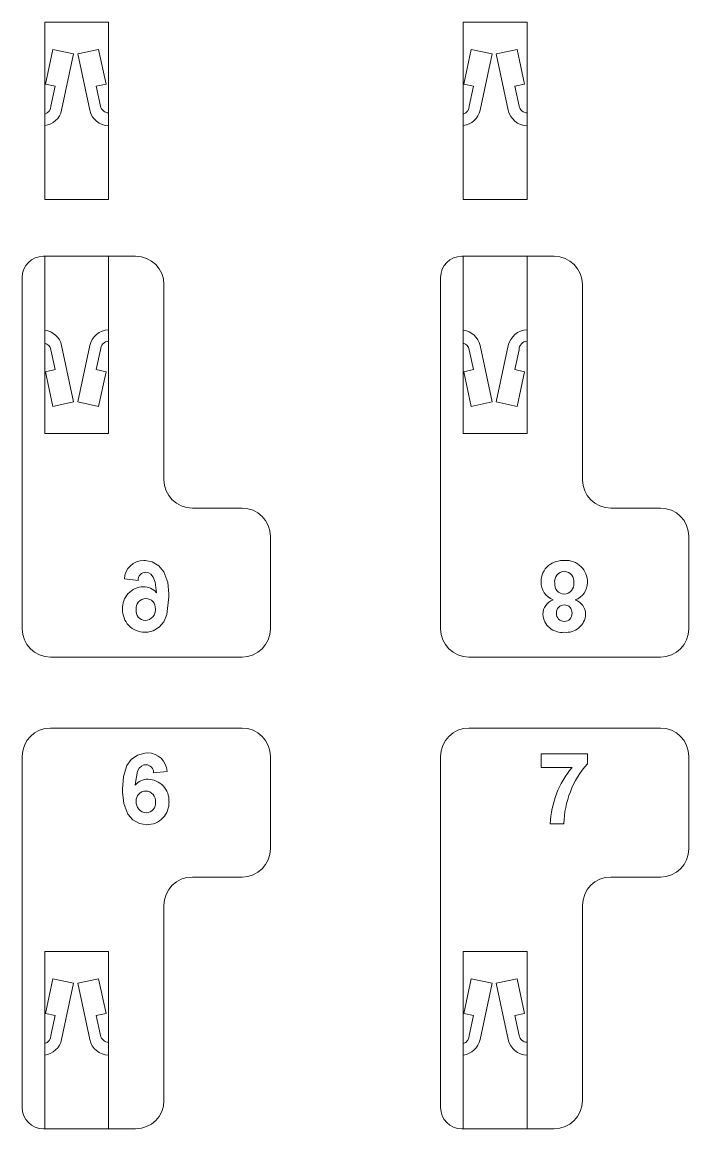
# Model space of a CAD drawing. Header units: inches. Extents: x 0.3 to 10.6, y 0.4 to 8.2.
# Drawn here: x 6.877 to 7.504, y 4.704 to 5.744 of the extents above; entities that cross this region are included whole.
import ezdxf

# ---------------------------------------------------------------- set-up
doc = ezdxf.new("R2010")
doc.units = ezdxf.units.IN
doc.header["$MEASUREMENT"] = 0

msp = doc.modelspace()

# ---------------------------------------------------------------- linework, layer by layer
at = {"color": 7, "linetype": 'Continuous', "lineweight": 15}
for p, q in [((6.89846, 5.74353), (6.95846, 5.74353)), ((6.89846, 5.57686), (6.89846, 5.74353)), ((6.95846, 5.74353), (6.95846, 5.57686)), ((7.2918, 5.74353), (7.3518, 5.74353)), ((7.2918, 5.57686), (7.2918, 5.74353)), ((7.3518, 5.74353), (7.3518, 5.57686)), ((6.90589, 5.71794), (6.89896, 5.68533)), ((6.92546, 5.71378), (6.90589, 5.71794)), ((6.9142, 5.66082), (6.92546, 5.71378)), ((6.94904, 5.71794), (6.92947, 5.71378)), ((6.92947, 5.71378), (6.94073, 5.66082)), ((6.95597, 5.68533), (6.94904, 5.71794)), ((7.29923, 5.71794), (7.2923, 5.68533)), ((7.31879, 5.71378), (7.29923, 5.71794)), ((7.30753, 5.66082), (7.31879, 5.71378)), ((7.34237, 5.71794), (7.32281, 5.71378)), ((7.32281, 5.71378), (7.33406, 5.66082)), ((7.3493, 5.68533), (7.34237, 5.71794)), ((6.89896, 5.68533), (6.90809, 5.68339)), ((6.90809, 5.68339), (6.90411, 5.66468)), ((6.94684, 5.68339), (6.95597, 5.68533)), ((6.95081, 5.66468), (6.94684, 5.68339)), ((7.2923, 5.68533), (7.30142, 5.68339)), ((7.30142, 5.68339), (7.29745, 5.66468)), ((7.34017, 5.68339), (7.3493, 5.68533)), ((7.34415, 5.66468), (7.34017, 5.68339)), ((6.95846, 5.57686), (6.89846, 5.57686)), ((7.3518, 5.57686), (7.2918, 5.57686)), ((6.89713, 5.52353), (6.89846, 5.52353)), ((6.89846, 5.35686), (6.89846, 5.52353)), ((6.89846, 5.52353), (6.95846, 5.52353)), ((6.95846, 5.52353), (6.95846, 5.35686)), ((6.95846, 5.52353), (6.9838, 5.52353)), ((7.29046, 5.52353), (7.2918, 5.52353)), ((7.2918, 5.35686), (7.2918, 5.52353)), ((7.2918, 5.52353), (7.3518, 5.52353)), ((7.3518, 5.52353), (7.3518, 5.35686)), ((7.3518, 5.52353), (7.37713, 5.52353)), ((6.87713, 5.17353), (6.87713, 5.50353)), ((7.27046, 5.17353), (7.27046, 5.50353)), ((7.01046, 5.49686), (7.01046, 5.31353)), ((7.4038, 5.49686), (7.4038, 5.31353)), ((6.92546, 5.38661), (6.9142, 5.43958)), ((6.94073, 5.43958), (6.92947, 5.38661)), ((7.31879, 5.38661), (7.30753, 5.43958)), ((7.33406, 5.43958), (7.32281, 5.38661)), ((6.90411, 5.43571), (6.90809, 5.417)), ((6.94684, 5.417), (6.95081, 5.43571)), ((7.29745, 5.43571), (7.30142, 5.417)), ((7.34017, 5.417), (7.34415, 5.43571)), ((6.90809, 5.417), (6.89896, 5.41506)), ((6.89896, 5.41506), (6.90589, 5.38246)), ((6.95597, 5.41506), (6.94684, 5.417)), ((6.94904, 5.38246), (6.95597, 5.41506)), ((7.30142, 5.417), (7.2923, 5.41506)), ((7.2923, 5.41506), (7.29923, 5.38246)), ((7.3493, 5.41506), (7.34017, 5.417)), ((7.34237, 5.38246), (7.3493, 5.41506)), ((6.90589, 5.38246), (6.92546, 5.38661)), ((6.92947, 5.38661), (6.94904, 5.38246)), ((7.29923, 5.38246), (7.31879, 5.38661)), ((7.32281, 5.38661), (7.34237, 5.38246)), ((6.95846, 5.35686), (6.89846, 5.35686)), ((7.3518, 5.35686), (7.2918, 5.35686)), ((7.03713, 5.28686), (7.0838, 5.28686)), ((7.43046, 5.28686), (7.47713, 5.28686)), ((7.11046, 5.2602), (7.11046, 5.17353)), ((7.5038, 5.2602), (7.5038, 5.17353)), ((6.97328, 5.22033), (6.9861, 5.21892)), ((7.0838, 5.14686), (6.9038, 5.14686)), ((7.47713, 5.14686), (7.29713, 5.14686)), ((6.9038, 5.0802), (7.0838, 5.0802)), ((7.29713, 5.0802), (7.47713, 5.0802)), ((7.4085, 5.05601), (7.36491, 5.05601)), ((7.36491, 5.05601), (7.36491, 5.04319)), ((7.4085, 5.04661), (7.4085, 5.05601)), ((6.87713, 4.72353), (6.87713, 5.05353)), ((7.11046, 5.05353), (7.11046, 4.96686)), ((7.27046, 4.72353), (7.27046, 5.05353)), ((7.5038, 5.05353), (7.5038, 4.96686)), ((7.00063, 5.03806), (7.01346, 5.03946)), ((7.36491, 5.04319), (7.39398, 5.04319)), ((7.37346, 4.9902), (7.38628, 4.9902)), ((7.0838, 4.9402), (7.03713, 4.9402)), ((7.47713, 4.9402), (7.43046, 4.9402)), ((7.01046, 4.91353), (7.01046, 4.7302)), ((7.4038, 4.91353), (7.4038, 4.7302)), ((6.89846, 4.70353), (6.89846, 4.8702)), ((6.89846, 4.8702), (6.95846, 4.8702)), ((6.95846, 4.8702), (6.95846, 4.70353)), ((7.2918, 4.8702), (7.3518, 4.8702)), ((7.2918, 4.70353), (7.2918, 4.8702)), ((7.3518, 4.8702), (7.3518, 4.70353)), ((6.90589, 4.8446), (6.89896, 4.812)), ((6.92546, 4.84045), (6.90589, 4.8446)), ((6.9142, 4.78749), (6.92546, 4.84045)), ((6.94904, 4.8446), (6.92947, 4.84045)), ((6.92947, 4.84045), (6.94073, 4.78749)), ((6.95597, 4.812), (6.94904, 4.8446)), ((7.29923, 4.8446), (7.2923, 4.812)), ((7.31879, 4.84045), (7.29923, 4.8446)), ((7.30753, 4.78749), (7.31879, 4.84045)), ((7.34237, 4.8446), (7.32281, 4.84045)), ((7.32281, 4.84045), (7.33406, 4.78749)), ((7.3493, 4.812), (7.34237, 4.8446)), ((6.89896, 4.812), (6.90809, 4.81006)), ((6.90809, 4.81006), (6.90411, 4.79135)), ((6.94684, 4.81006), (6.95597, 4.812)), ((6.95081, 4.79135), (6.94684, 4.81006)), ((7.2923, 4.812), (7.30142, 4.81006)), ((7.30142, 4.81006), (7.29745, 4.79135)), ((7.34017, 4.81006), (7.3493, 4.812)), ((7.34415, 4.79135), (7.34017, 4.81006)), ((6.89846, 4.70353), (6.89713, 4.70353)), ((6.95846, 4.70353), (6.89846, 4.70353)), ((6.9838, 4.70353), (6.95846, 4.70353)), ((7.2918, 4.70353), (7.29046, 4.70353)), ((7.3518, 4.70353), (7.2918, 4.70353)), ((7.37713, 4.70353), (7.3518, 4.70353))]:
    msp.add_line(p, q, dxfattribs=at)
at = {"color": 7, "linetype": 'Continuous', "lineweight": 15, "flags": 128}
for points in [[(7.01516, 5.20356), (7.01512, 5.20622), (7.01403, 5.21687), (7.01044, 5.22703), (7.0057, 5.23268), (6.99933, 5.23642), (6.99271, 5.23768), (6.99151, 5.23772)], [(6.99333, 5.22661), (6.99589, 5.22614), (6.99812, 5.22479), (7.00039, 5.22202), (7.00209, 5.21719), (7.00336, 5.20739)], [(6.9925, 5.1702), (6.99517, 5.17034), (7.00039, 5.17165), (7.00595, 5.17504), (7.01029, 5.18006), (7.01321, 5.18689), (7.01516, 5.20356)], [(6.99516, 5.05686), (6.9925, 5.05673), (6.98548, 5.05477), (6.97976, 5.05066), (6.97562, 5.04494), (6.97244, 5.0345), (6.97157, 5.02264)], [(6.98342, 5.0265), (6.98362, 5.02915), (6.98565, 5.03969), (6.98716, 5.04238), (6.98941, 5.04451), (6.99165, 5.04552), (6.99352, 5.04575)], [(6.97157, 5.02264), (6.97161, 5.01997), (6.97273, 5.00933), (6.97646, 4.99919), (6.98115, 4.99387), (6.98737, 4.99041), (6.9942, 4.98934)]]:
    msp.add_lwpolyline(points, dxfattribs=at)
at = {"color": 7, "linetype": 'Continuous', "lineweight": 15}
for centre, radius, start, end in [((6.89612, 5.66468), 0.00799, 287.03872, 0), ((6.89603, 5.66468), 0.01857, 277.51899, 348), ((6.95889, 5.66468), 0.01857, 192, 268.67324), ((6.95881, 5.66638), 0.00817, 192, 267.60308), ((7.28946, 5.66468), 0.00799, 287.03872, 0), ((7.28937, 5.66468), 0.01857, 277.51899, 348), ((7.35223, 5.66468), 0.01857, 192, 268.67324), ((7.35214, 5.66638), 0.00817, 192, 267.60308), ((6.89713, 5.50353), 0.02, 90, 180), ((6.9838, 5.49686), 0.02667, 0, 90), ((7.29046, 5.50353), 0.02, 90, 180), ((7.37713, 5.49686), 0.02667, 0, 90), ((6.89603, 5.43571), 0.01857, 12, 82.48101), ((6.95889, 5.43571), 0.01857, 91.32676, 168), ((7.28937, 5.43571), 0.01857, 12, 82.48101), ((7.35223, 5.43571), 0.01857, 91.32676, 168), ((6.89612, 5.43402), 0.00817, 12, 73.34461), ((6.95881, 5.43571), 0.00799, 92.4505, 180), ((7.28946, 5.43402), 0.00817, 12, 73.34461), ((7.35214, 5.43571), 0.00799, 92.4505, 180), ((7.03713, 5.31353), 0.02667, 180, 270), ((7.43046, 5.31353), 0.02667, 180, 270), ((7.0838, 5.2602), 0.02667, 0, 90), ((7.47713, 5.2602), 0.02667, 0, 90), ((6.99126, 5.21973), 0.01799, 89.19798, 178.09557), ((7.38367, 5.21823), 0.01878, 128.38518, 182.19004), ((7.38631, 5.21396), 0.02377, 88.1816, 126.97174), ((7.3881, 5.21734), 0.0204, 358.94618, 92.90366), ((6.99344, 5.21926), 0.00734, 90.87094, 182.71835), ((7.38739, 5.21771), 0.00976, 93.08149, 188.33986), ((7.38619, 5.21789), 0.00959, 351.31545, 86.00392), ((6.99149, 5.19299), 0.01995, 91.00989, 183.13472), ((6.9913, 5.19705), 0.01589, 40.6229, 90.58354), ((7.38273, 5.21722), 0.01782, 179.05494, 248.68), ((7.38691, 5.21532), 0.00923, 173.92127, 268.5778), ((7.38639, 5.21543), 0.00934, 271.7501, 6.2246), ((7.39129, 5.21683), 0.01721, 289.61724, 0.44885), ((6.99342, 5.1927), 0.00912, 89.69828, 188.58443), ((6.99353, 5.19297), 0.00885, 355.12014, 90.41155), ((7.38096, 5.18707), 0.01434, 109.18644, 179.98432), ((7.39199, 5.18671), 0.0148, 1.41263, 69.94027), ((6.99233, 5.19098), 0.02078, 177.4564, 270.46141), ((6.99302, 5.19003), 0.00872, 171.35088, 268.36518), ((6.99247, 5.19123), 0.00992, 271.71595, 5.74339), ((7.38648, 5.18877), 0.00708, 88.51914, 185.56491), ((7.38687, 5.18872), 0.00713, 354.55414, 91.69904), ((7.38448, 5.18795), 0.01789, 182.78532, 277.12554), ((7.38652, 5.18755), 0.0071, 175.76028, 272.0933), ((7.3888, 5.18809), 0.01802, 263.32271, 356.76643), ((7.38694, 5.1875), 0.00705, 268.72128, 4.38622), ((6.9038, 5.17353), 0.02667, 180, 270), ((7.0838, 5.17353), 0.02667, 270, 0), ((7.29713, 5.17353), 0.02667, 180, 270), ((7.47713, 5.17353), 0.02667, 270, 0), ((6.9038, 5.05353), 0.02667, 90, 180), ((7.0838, 5.05353), 0.02667, 0, 90), ((7.29713, 5.05353), 0.02667, 90, 180), ((7.47713, 5.05353), 0.02667, 0, 90), ((6.99493, 5.03831), 0.01856, 3.57406, 89.29728), ((6.99315, 5.03827), 0.00749, 358.36296, 87.1962), ((7.47441, 4.98806), 0.08816, 138.38656, 178.61048), ((7.4632, 4.9859), 0.08985, 140.39112, 177.26131), ((6.99543, 5.01637), 0.01571, 89.87117, 139.85606), ((6.99508, 5.01198), 0.0201, 357.44966, 88.90349), ((6.99326, 5.01208), 0.00889, 89.70026, 184.51761), ((6.99333, 5.01184), 0.00913, 351.1217, 90.1412), ((6.99427, 5.01037), 0.00992, 174.17685, 268.13525), ((6.99373, 5.00916), 0.00871, 271.42213, 8.38021), ((6.9945, 5.01004), 0.0207, 269.17637, 2.90171), ((7.0838, 4.96686), 0.02667, 270, 0), ((7.47713, 4.96686), 0.02667, 270, 0), ((7.03713, 4.91353), 0.02667, 90, 180), ((7.43046, 4.91353), 0.02667, 90, 180), ((6.89612, 4.79135), 0.00799, 287.03872, 0), ((6.89603, 4.79135), 0.01857, 277.51899, 348), ((6.95889, 4.79135), 0.01857, 192, 268.67324), ((6.95881, 4.79305), 0.00817, 192, 267.60308), ((7.28946, 4.79135), 0.00799, 287.03872, 0), ((7.28937, 4.79135), 0.01857, 277.51899, 348), ((7.35223, 4.79135), 0.01857, 192, 268.67324), ((7.35214, 4.79305), 0.00817, 192, 267.60308), ((6.89713, 4.72353), 0.02, 180, 270), ((6.9838, 4.7302), 0.02667, 270, 0), ((7.29046, 4.72353), 0.02, 180, 270), ((7.37713, 4.7302), 0.02667, 270, 0)]:
    msp.add_arc(centre, radius, start, end, dxfattribs=at)

doc.saveas('drawing.dxf')
